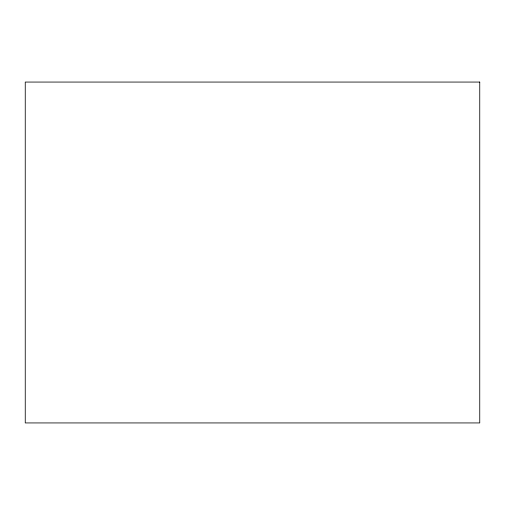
<?xml version="1.0" encoding="UTF-8"?>
<svg xmlns="http://www.w3.org/2000/svg" width="505" height="505" viewBox="0 0 505 505"><rect width="100%" height="100%" fill="white"/><g stroke="black" fill="none" stroke-linecap="round" stroke-linejoin="round"><path stroke-width="0.76" d="M479.75 82.062L25.25 82.062L25.25 422.938L479.75 422.938L479.75 82.062"/></g></svg>
